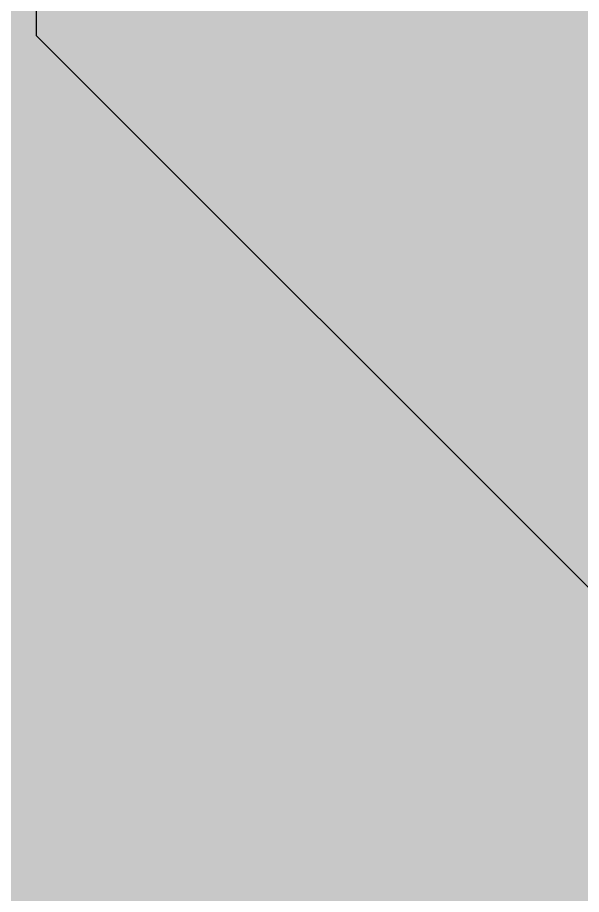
# Model space of a CAD drawing. Header units: inches. Extents: x -0.16 to 1.73, y -0.16 to 1.34.
# Drawn here: x 0.4969057 to 0.4971821, y 0.153124 to 0.153554 of the extents above; entities that cross this region are included whole.
import ezdxf

# ---------------------------------------------------------------- set-up
doc = ezdxf.new("R2010")
doc.units = ezdxf.units.IN
doc.header["$MEASUREMENT"] = 0
for name, color, linetype in [('Mechanical 15', 56, 'Continuous'), ('Top Paste', 8, 'Continuous'), ('Top Solder', 216, 'Continuous')]:
    doc.layers.add(name, color=color, linetype=linetype)

# ---------------------------------------------------------------- blocks, each defined once
blk = doc.blocks.new('R0402_110')
at = {"layer": 'Top Solder'}
blk.add_hatch(color=216, dxfattribs=at).paths.add_polyline_path([(0.003905, 0.01263), (0.030175, 0.01263), (0.030175, -0.01263), (0.003905, -0.01263)])
at = {"layer": 'Mechanical 15'}
blk.add_lwpolyline([(-0.019685, -0.009842, 0.002, 0.002, 0), (0.019685, -0.009842, 0.002, 0.002, 0)], format="xyseb", dxfattribs=at)
at = {"layer": 'Top Paste'}
for p, q in [((0.005315, -0.009055), (0.005315, 0.009055)), ((0.00689, -0.01063), (0.005315, -0.009055)), ((0.005315, -0.009055), (0.005315, -0.009055))]:
    blk.add_line(p, q, dxfattribs=at)

msp = doc.modelspace()

# ---------------------------------------------------------------- block references
msp.add_blockref('R0402_110', (0.4916, 0.1626))

doc.saveas('drawing.dxf')
